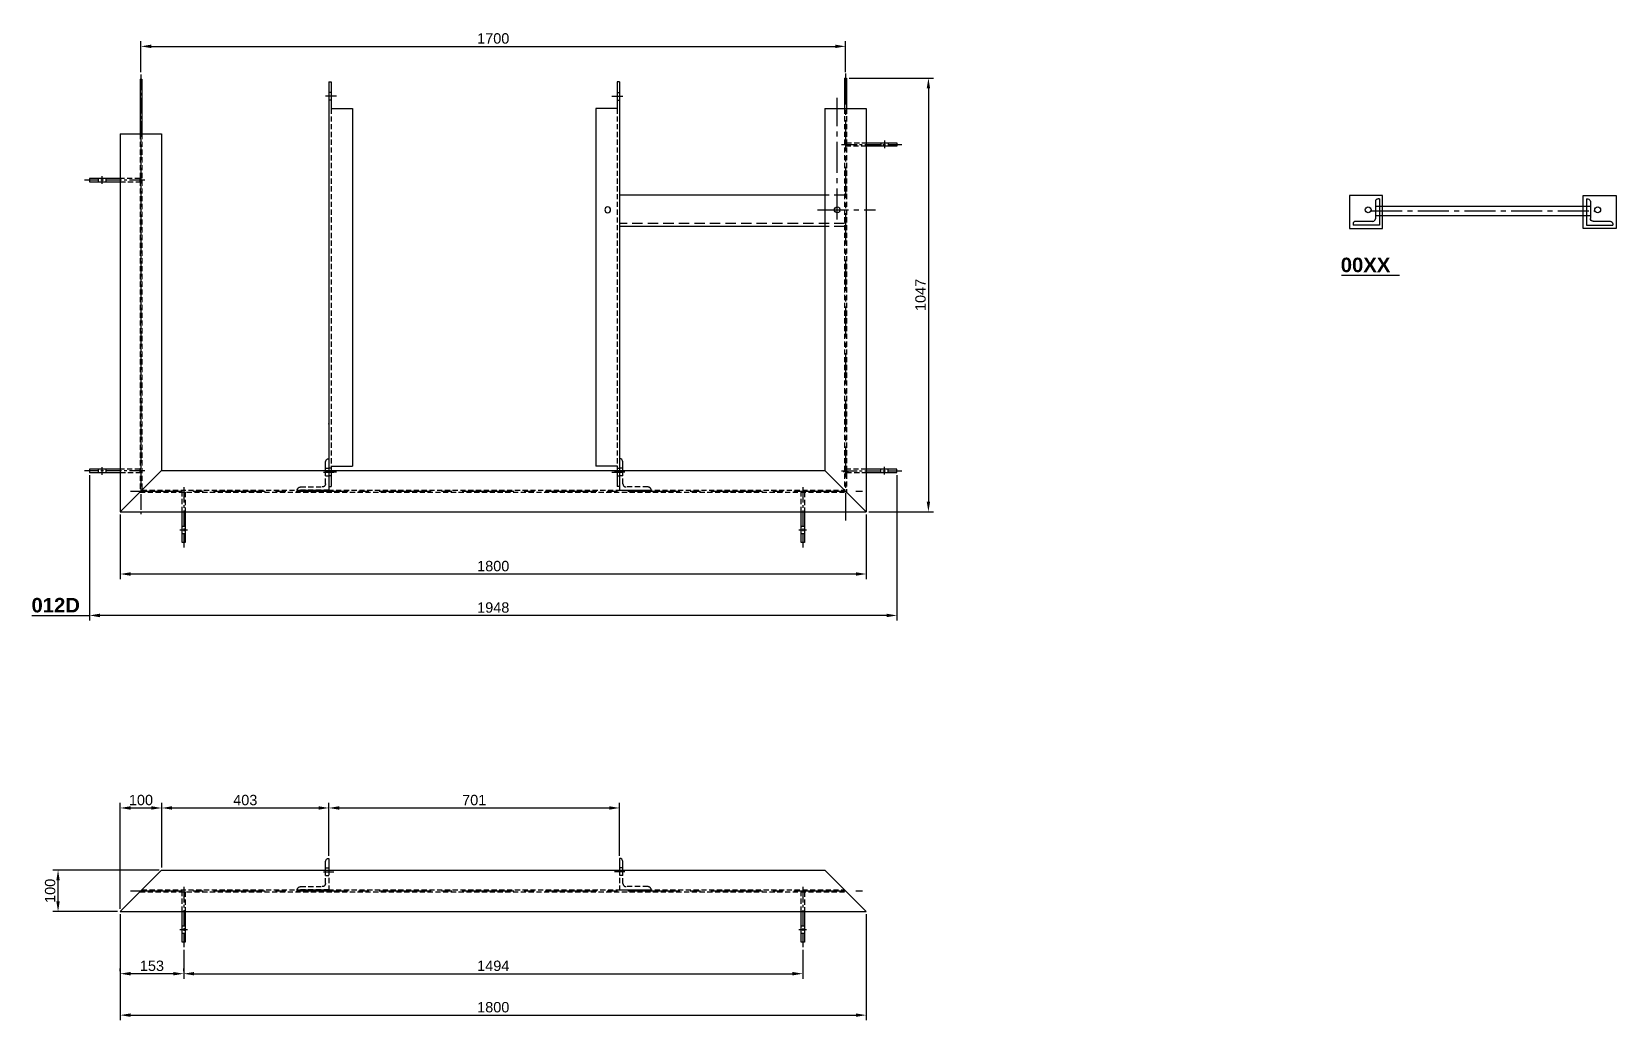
# Model space of a CAD drawing. Header units: millimetres. Extents: x -11137 to 17544, y -5373 to 15400.
# Drawn here: x 12932 to 16755, y -5262 to -2876 of the extents above; entities that cross this region are included whole.
import ezdxf
from ezdxf.enums import TextEntityAlignment as Align

# ---------------------------------------------------------------- set-up
doc = ezdxf.new("R2010")
doc.units = ezdxf.units.MM
doc.header["$LTSCALE"] = 100
doc.header["$MEASUREMENT"] = 0
for name, pattern in [('CENTER', [2, 1.25, -0.25, 0.25, -0.25]), ('CENTER2', [1.125, 0.75, -0.125, 0.125, -0.125]), ('HIDDEN', [0.375, 0.25, -0.125])]:
    doc.linetypes.add(name, pattern=pattern)
for name, color, linetype in [('2D_BEMASSUNG', 1, 'Continuous'), ('CENTRO', 1, 'CENTER'), ('CONTORNO', 3, 'Continuous'), ('EM-PJ-CENTRO', 10, 'CENTER2'), ('EM-PJ-CONTORNO', 3, 'Continuous'), ('EM-PJ-COTA', 7, 'Continuous'), ('EM-PJ-TEXTO', 7, 'Continuous'), ('EM-PJ-TRACEJADA', 1, 'HIDDEN')]:
    doc.layers.add(name, color=color, linetype=linetype)
doc.styles.add('PADRAO ANGLO', font='arial.ttf')
doc.styles.add('PADRAO ANGLO NEG', font='arialbd.ttf')
doc.dimstyles.new('COTAS-ANGLO-PADRÃO', dxfattribs={"dimscale": 10, "dimtxt": 2.5, "dimasz": 2.5, "dimexe": 1.25, "dimexo": 0.625, "dimtad": 1, "dimtxsty": 'PADRAO ANGLO', "dimcen": 2.5, "dimclrd": 256, "dimclre": 256, "dimclrt": 256, "dimadec": 0, "dimazin": 0, "dimtfac": 1, "dimtmove": 0, "dimatfit": 0, "dimfxl": 1, "dimarcsym": 0})

# ---------------------------------------------------------------- blocks, each defined once
blk = doc.blocks.new('*D79')
at = {"layer": 'Defpoints', "color": 0, "transparency": 16777216}
for p in [(14897.5, -2987.5), (14945.4, -4034.6), (15095.4, -4034.6)]:
    blk.add_point(p, dxfattribs=at)
at = {"layer": 'EM-PJ-COTA', "lineweight": -2, "transparency": 16777216}
for p, q in [((14903.8, -2987.5), (15107.9, -2987.5)), ((15095.4, -3012.5), (15095.4, -4009.6)), ((14951.6, -4034.6), (15107.9, -4034.6))]:
    blk.add_line(p, q, dxfattribs=at)
at = {"layer": 'EM-PJ-COTA', "transparency": 16777216}
for points in [[(15091.2, -3012.5), (15099.5, -3012.5), (15095.4, -2987.5)], [(15091.2, -4009.6), (15099.5, -4009.6), (15095.4, -4034.6)]]:
    blk.add_solid(points, dxfattribs=at)
at = {"layer": 'EM-PJ-COTA', "transparency": 16777216, "insert": (15076.4, -3511), "char_height": 25, "attachment_point": 5, "rotation": 90, "style": 'PADRAO ANGLO'}
blk.add_mtext('1047', dxfattribs=at)
blk = doc.blocks.new('*D80')
at = {"layer": 'Defpoints', "color": 0, "transparency": 16777216}
for p in [(13071.3, -3939.6), (15019.4, -3939.6), (13071.3, -4284.6)]:
    blk.add_point(p, dxfattribs=at)
at = {"layer": 'EM-PJ-COTA', "lineweight": -2, "transparency": 16777216}
for p, q in [((13071.3, -3945.8), (13071.3, -4297.1)), ((15019.4, -3945.8), (15019.4, -4297.1)), ((14994.4, -4284.6), (13096.3, -4284.6))]:
    blk.add_line(p, q, dxfattribs=at)
at = {"layer": 'EM-PJ-COTA', "transparency": 16777216}
for points in [[(13096.3, -4280.4), (13096.3, -4288.8), (13071.3, -4284.6)], [(14994.4, -4280.4), (14994.4, -4288.8), (15019.4, -4284.6)]]:
    blk.add_solid(points, dxfattribs=at)
at = {"layer": 'EM-PJ-COTA', "transparency": 16777216, "insert": (14045.4, -4265.6), "char_height": 25, "attachment_point": 5, "style": 'PADRAO ANGLO'}
blk.add_mtext('1948', dxfattribs=at)
blk = doc.blocks.new('*D81')
at = {"layer": 'Defpoints', "color": 0, "transparency": 16777216}
for p in [(13145.4, -4034.6), (14945.4, -4034.6), (13145.4, -4184.6)]:
    blk.add_point(p, dxfattribs=at)
at = {"layer": 'EM-PJ-COTA', "lineweight": -2, "transparency": 16777216}
for p, q in [((13145.4, -4040.8), (13145.4, -4197.1)), ((14945.4, -4040.8), (14945.4, -4197.1)), ((14920.4, -4184.6), (13170.4, -4184.6))]:
    blk.add_line(p, q, dxfattribs=at)
at = {"layer": 'EM-PJ-COTA', "transparency": 16777216}
for points in [[(13170.4, -4180.4), (13170.4, -4188.8), (13145.4, -4184.6)], [(14920.4, -4180.4), (14920.4, -4188.8), (14945.4, -4184.6)]]:
    blk.add_solid(points, dxfattribs=at)
at = {"layer": 'EM-PJ-COTA', "transparency": 16777216, "insert": (14045.4, -4165.6), "char_height": 25, "attachment_point": 5, "style": 'PADRAO ANGLO'}
blk.add_mtext('1800', dxfattribs=at)
blk = doc.blocks.new('*D82')
at = {"layer": 'Defpoints', "color": 0, "transparency": 16777216}
for p in [(14895.4, -2911.1), (13195.4, -2979.3), (14895.4, -2979.3)]:
    blk.add_point(p, dxfattribs=at)
at = {"layer": 'EM-PJ-COTA', "lineweight": -2, "transparency": 16777216}
for p, q in [((13195.4, -2973.1), (13195.4, -2898.6)), ((14895.4, -2973.1), (14895.4, -2898.6)), ((13220.4, -2911.1), (14870.4, -2911.1))]:
    blk.add_line(p, q, dxfattribs=at)
at = {"layer": 'EM-PJ-COTA', "transparency": 16777216}
for points in [[(13220.4, -2906.9), (13220.4, -2915.3), (13195.4, -2911.1)], [(14870.4, -2906.9), (14870.4, -2915.3), (14895.4, -2911.1)]]:
    blk.add_solid(points, dxfattribs=at)
at = {"layer": 'EM-PJ-COTA', "transparency": 16777216, "insert": (14045.4, -2892.1), "char_height": 25, "attachment_point": 5, "style": 'PADRAO ANGLO'}
blk.add_mtext('1700', dxfattribs=at)
blk = doc.blocks.new('base guarda w102')
at = {"layer": 'EM-PJ-CENTRO', "ltscale": 0.5}
for p, q in [((38024.8, -28253.5), (38170.7, -28253.5)), ((38128.6, -28244.5), (38128.6, -28263))]:
    blk.add_line(p, q, dxfattribs=at)
at = {"layer": 'EM-PJ-CONTORNO', "ltscale": 0.5}
for p, q in [((38084.6, -28249.5), (38158.6, -28249.5)), ((38158.6, -28249.5), (38158.6, -28257.5)), ((38158.6, -28257.5), (38084.6, -28257.5))]:
    blk.add_line(p, q, dxfattribs=at)
at = {"layer": 'EM-PJ-TRACEJADA', "ltscale": 0.5}
for p, q in [((38036.7, -28249.5), (38084.6, -28249.5)), ((38036.7, -28257.5), (38036.7, -28249.5)), ((38119.6, -28249.5), (38119.6, -28257.5)), ((38137.6, -28249.5), (38137.6, -28257.5)), ((38084.6, -28257.5), (38036.7, -28257.5))]:
    blk.add_line(p, q, dxfattribs=at)
blk = doc.blocks.new('A$C03dfd822')
at = {"layer": 'EM-PJ-CENTRO'}
blk.add_line((-44, 12.9), (-44, -11.9), dxfattribs=at)
at = {"layer": 'EM-PJ-CONTORNO', "ltscale": 0.5}
for p, q in [((-76.2, 0), (-47.9, 0)), ((-57.9, 7.9), (-68.3, 7.9)), ((-47.9, 7.9), (-57.9, 7.9))]:
    blk.add_line(p, q, dxfattribs=at)
blk.add_arc((-68.3, 0), 7.94, 90, 180, dxfattribs=at)
at = {"layer": 'EM-PJ-TRACEJADA', "ltscale": 0.5}
for p, q in [((-7.9, 68.3), (-7.9, 15.9)), ((0, 0), (0, 76.2)), ((-53, 7.9), (-53, 0)), ((-15.9, 7.9), (-47.9, 7.9)), ((-47.9, 0), (0, 0))]:
    blk.add_line(p, q, dxfattribs=at)
at = {"layer": 'EM-PJ-TRACEJADA'}
blk.add_line((-35, 7.9), (-35, 0), dxfattribs=at)
at = {"layer": 'EM-PJ-TRACEJADA', "ltscale": 0.5}
for centre, start, end in [((0, 68.3), 90, 180), ((-15.9, 15.9), 270, 0)]:
    blk.add_arc(centre, 7.94, start, end, dxfattribs=at)
blk = doc.blocks.new('A$C1361a141')
at = {"layer": 'CENTRO'}
blk.add_line((-50, -1775.1), (-50, -8.7), dxfattribs=at)
at = {"layer": 'EM-PJ-CONTORNO', "ltscale": 0.5}
for p, q in [((-100, -100), (0, 0)), ((0, -1800), (0, 0)), ((-100, -1700), (-100, -100)), ((-100, -1700), (0, -1800))]:
    blk.add_line(p, q, dxfattribs=at)
at = {"layer": 'EM-PJ-TRACEJADA', "ltscale": 0.5}
for p, q in [((-52.2, -1747.9), (-52.2, -52.2)), ((-47.9, -1752.2), (-47.9, -47.9))]:
    blk.add_line(p, q, dxfattribs=at)
at = {"layer": 'EM-PJ-CENTRO'}
for p in [(-38084.5, 28100.4), (-38084.5, 26606.6)]:
    blk.add_blockref('base guarda w102', p, dxfattribs=at)
at = {"layer": 'EM-PJ-COTA'}
blk.add_blockref('A$C03dfd822', (-52.2, -595.2), dxfattribs=at)
at = {"layer": 'EM-PJ-COTA', "xscale": -1, "rotation": 180}
blk.add_blockref('A$C03dfd822', (-52.2, -1296.6), dxfattribs=at)
blk = doc.blocks.new('*D87')
at = {"layer": 'Defpoints', "color": 0, "transparency": 16777216}
for p in [(13145.4, -4999.3), (14945.4, -4999.3), (14945.4, -5249.3)]:
    blk.add_point(p, dxfattribs=at)
at = {"layer": 'EM-PJ-COTA', "lineweight": -2, "transparency": 16777216}
for p, q in [((13145.4, -5005.5), (13145.4, -5261.8)), ((14945.4, -5005.5), (14945.4, -5261.8)), ((13170.4, -5249.3), (14920.4, -5249.3))]:
    blk.add_line(p, q, dxfattribs=at)
at = {"layer": 'EM-PJ-COTA', "transparency": 16777216}
for points in [[(13170.4, -5245.1), (13170.4, -5253.4), (13145.4, -5249.3)], [(14920.4, -5245.1), (14920.4, -5253.4), (14945.4, -5249.3)]]:
    blk.add_solid(points, dxfattribs=at)
at = {"layer": 'EM-PJ-COTA', "transparency": 16777216, "insert": (14045.4, -5230.3), "char_height": 25, "attachment_point": 5, "style": 'PADRAO ANGLO'}
blk.add_mtext('1800', dxfattribs=at)
blk = doc.blocks.new('*D88')
at = {"layer": 'Defpoints', "color": 0, "transparency": 16777216}
for p in [(13298.5, -5085.4), (13145.4, -5149.3), (13145.4, -5149.3)]:
    blk.add_point(p, dxfattribs=at)
at = {"layer": 'EM-PJ-COTA', "lineweight": -2, "transparency": 16777216}
for p, q in [((13298.5, -5091.7), (13298.5, -5161.8)), ((13145.4, -5143), (13145.4, -5136.8)), ((13273.5, -5149.3), (13170.4, -5149.3))]:
    blk.add_line(p, q, dxfattribs=at)
at = {"layer": 'EM-PJ-COTA', "transparency": 16777216}
for points in [[(13170.4, -5145.1), (13170.4, -5153.4), (13145.4, -5149.3)], [(13273.5, -5145.1), (13273.5, -5153.4), (13298.5, -5149.3)]]:
    blk.add_solid(points, dxfattribs=at)
at = {"layer": 'EM-PJ-COTA', "transparency": 16777216, "insert": (13221.9, -5130.3), "char_height": 25, "attachment_point": 5, "style": 'PADRAO ANGLO'}
blk.add_mtext('153', dxfattribs=at)
blk = doc.blocks.new('*D89')
at = {"layer": 'Defpoints', "color": 0, "transparency": 16777216}
for p in [(14792.3, -5085.4), (13298.5, -5149.3), (14792.3, -5149.3)]:
    blk.add_point(p, dxfattribs=at)
at = {"layer": 'EM-PJ-COTA', "lineweight": -2, "transparency": 16777216}
for p, q in [((14792.3, -5091.7), (14792.3, -5161.8)), ((13298.5, -5143), (13298.5, -5136.8)), ((13323.5, -5149.3), (14767.3, -5149.3))]:
    blk.add_line(p, q, dxfattribs=at)
at = {"layer": 'EM-PJ-COTA', "transparency": 16777216}
for points in [[(13323.5, -5145.1), (13323.5, -5153.4), (13298.5, -5149.3)], [(14767.3, -5145.1), (14767.3, -5153.4), (14792.3, -5149.3)]]:
    blk.add_solid(points, dxfattribs=at)
at = {"layer": 'EM-PJ-COTA', "transparency": 16777216, "insert": (14045.4, -5130.3), "char_height": 25, "attachment_point": 5, "style": 'PADRAO ANGLO'}
blk.add_mtext('1494', dxfattribs=at)
blk = doc.blocks.new('*D90')
at = {"layer": 'Defpoints', "color": 0, "transparency": 16777216}
for p in [(12995.4, -4899.3), (13245.4, -4899.3), (13145.4, -4999.3)]:
    blk.add_point(p, dxfattribs=at)
at = {"layer": 'EM-PJ-COTA', "lineweight": -2, "transparency": 16777216}
for p, q in [((13239.1, -4899.3), (12982.9, -4899.3)), ((12995.4, -4974.3), (12995.4, -4924.3)), ((13139.1, -4999.3), (12982.9, -4999.3))]:
    blk.add_line(p, q, dxfattribs=at)
at = {"layer": 'EM-PJ-COTA', "transparency": 16777216}
for points in [[(12991.2, -4924.3), (12999.5, -4924.3), (12995.4, -4899.3)], [(12991.2, -4974.3), (12999.5, -4974.3), (12995.4, -4999.3)]]:
    blk.add_solid(points, dxfattribs=at)
at = {"layer": 'EM-PJ-COTA', "transparency": 16777216, "insert": (12976.4, -4949.3), "char_height": 25, "attachment_point": 5, "rotation": 90, "style": 'PADRAO ANGLO'}
blk.add_mtext('100', dxfattribs=at)
blk = doc.blocks.new('*D91')
at = {"layer": 'Defpoints', "color": 0, "transparency": 16777216}
for p in [(13245.4, -4749.3), (13245.4, -4899.3), (13145.4, -4999.3)]:
    blk.add_point(p, dxfattribs=at)
at = {"layer": 'EM-PJ-COTA', "lineweight": -2, "transparency": 16777216}
for p, q in [((13145.4, -4993), (13145.4, -4736.8)), ((13245.4, -4893), (13245.4, -4736.8)), ((13170.4, -4749.3), (13220.4, -4749.3))]:
    blk.add_line(p, q, dxfattribs=at)
at = {"layer": 'EM-PJ-COTA', "transparency": 16777216}
for points in [[(13170.4, -4745.1), (13170.4, -4753.4), (13145.4, -4749.3)], [(13220.4, -4745.1), (13220.4, -4753.4), (13245.4, -4749.3)]]:
    blk.add_solid(points, dxfattribs=at)
at = {"layer": 'EM-PJ-COTA', "transparency": 16777216, "insert": (13195.4, -4730.3), "char_height": 25, "attachment_point": 5, "style": 'PADRAO ANGLO'}
blk.add_mtext('100', dxfattribs=at)
blk = doc.blocks.new('*D92')
at = {"layer": 'Defpoints', "color": 0, "transparency": 16777216}
for p in [(13245.4, -4749.3), (13648.8, -4749.3), (13648.8, -4870.9)]:
    blk.add_point(p, dxfattribs=at)
at = {"layer": 'EM-PJ-COTA', "lineweight": -2, "transparency": 16777216}
for p, q in [((13245.4, -4743), (13245.4, -4736.8)), ((13648.8, -4864.7), (13648.8, -4736.8)), ((13270.4, -4749.3), (13623.8, -4749.3))]:
    blk.add_line(p, q, dxfattribs=at)
at = {"layer": 'EM-PJ-COTA', "transparency": 16777216}
for points in [[(13270.4, -4745.1), (13270.4, -4753.4), (13245.4, -4749.3)], [(13623.8, -4745.1), (13623.8, -4753.4), (13648.8, -4749.3)]]:
    blk.add_solid(points, dxfattribs=at)
at = {"layer": 'EM-PJ-COTA', "transparency": 16777216, "insert": (13447.1, -4730.3), "char_height": 25, "attachment_point": 5, "style": 'PADRAO ANGLO'}
blk.add_mtext('403', dxfattribs=at)
blk = doc.blocks.new('*D93')
at = {"layer": 'Defpoints', "color": 0, "transparency": 16777216}
for p in [(13648.8, -4749.3), (14350.2, -4749.3), (14350.2, -4870.9)]:
    blk.add_point(p, dxfattribs=at)
at = {"layer": 'EM-PJ-COTA', "lineweight": -2, "transparency": 16777216}
for p, q in [((13648.8, -4743), (13648.8, -4736.8)), ((14350.2, -4864.7), (14350.2, -4736.8)), ((13673.8, -4749.3), (14325.2, -4749.3))]:
    blk.add_line(p, q, dxfattribs=at)
at = {"layer": 'EM-PJ-COTA', "transparency": 16777216}
for points in [[(13673.8, -4745.1), (13673.8, -4753.4), (13648.8, -4749.3)], [(14325.2, -4745.1), (14325.2, -4753.4), (14350.2, -4749.3)]]:
    blk.add_solid(points, dxfattribs=at)
at = {"layer": 'EM-PJ-COTA', "transparency": 16777216, "insert": (13999.5, -4730.3), "char_height": 25, "attachment_point": 5, "style": 'PADRAO ANGLO'}
blk.add_mtext('701', dxfattribs=at)
blk = doc.blocks.new('A$C5f57d093')
at = {"layer": 'EM-PJ-CONTORNO'}
for p, q in [((-9.5, 15.9), (-9.5, 57.1)), ((-3.2, 63.5), (0, 63.5)), ((0, 0), (0, 63.5)), ((-63.5, 0), (-63.5, 3.2)), ((-63.5, 0), (0, 0)), ((-57.1, 9.5), (-15.9, 9.5))]:
    blk.add_line(p, q, dxfattribs=at)
at = {"layer": 'EM-PJ-CONTORNO', "extrusion": (0, 0, -1)}
for centre, start_param, end_param in [((-3.2, 57.1), 5.497787, 7.068583), ((-57.1, 3.2), 5.497787, 7.068583), ((-15.9, 15.9), 2.356194, 3.926991)]:
    blk.add_ellipse(centre, major_axis=(-4.49, 4.49), ratio=1, start_param=start_param, end_param=end_param, dxfattribs=at)
blk = doc.blocks.new('A$C0e09ffb4')
at = {"layer": 'EM-PJ-CENTRO'}
blk.add_line((62.1, -47, 838188.4), (601.1, -47, 838188.4), dxfattribs=at)
at = {"layer": 'EM-PJ-CONTORNO'}
for p, q in [((81.8, -35.5, 838188.4), (581.5, -35.5, 838188.4)), ((81.8, -58.5, 838188.4), (581.5, -58.5, 838188.4))]:
    blk.add_line(p, q, dxfattribs=at)
at = {"layer": 'EM-PJ-TRACEJADA'}
for p, q in [((72.2, -35.5, 838188.4), (81.8, -35.5, 838188.4)), ((581.5, -35.5, 838188.4), (591, -35.5, 838188.4)), ((72.2, -58.5, 838188.4), (81.8, -58.5, 838188.4)), ((581.5, -58.5, 838188.4), (591, -58.5, 838188.4))]:
    blk.add_line(p, q, dxfattribs=at)
at = {"layer": 'CONTORNO', "xscale": -0.999999999999998, "rotation": 90}
blk.add_blockref('A$C5f57d093', (81.8, -82, 838188.4), dxfattribs=at)
at = {"layer": 'CONTORNO', "rotation": 270}
blk.add_blockref('A$C5f57d093', (581.5, -81.8, 1676376.9), dxfattribs=at)
blk = doc.blocks.new('2345')
at = {"rotation": 90}
blk.add_blockref('A$C0e09ffb4', (-85.3, -339.1, -838188.4), dxfattribs=at)
blk = doc.blocks.new('A$C5b3d403b')
at = {"layer": 'EM-PJ-CONTORNO'}
for p, q in [((-72, -8), (-72, 72)), ((-72, 72), (8, 72)), ((8, 72), (8, -8)), ((8, -8), (-72, -8))]:
    blk.add_line(p, q, dxfattribs=at)
blk = doc.blocks.new('A$C2d8923df')
at = {"layer": 'CONTORNO'}
for centre in [(244.6, -62.1), (244.6, -615.9)]:
    blk.add_circle(centre, 7, dxfattribs=at)
at = {"layer": 'EM-PJ-CONTORNO'}
blk.add_blockref('A$C5b3d403b', (281.6, -89.1), dxfattribs=at)
at = {"layer": 'EM-PJ-CONTORNO', "xscale": -1, "rotation": 180}
blk.add_blockref('A$C5b3d403b', (281.6, -588.9), dxfattribs=at)
at = {"layer": 'EM-PJ-COTA'}
blk.add_blockref('2345', (285.2, -331.5), dxfattribs=at)
blk = doc.blocks.new('A$C73a3abda')
at = {"layer": 'EM-PJ-CONTORNO'}
for p, q in [((-35.65, 523.7), (-35.65, 28.57)), ((40.55, 523.7), (40.55, 28.57))]:
    blk.add_line(p, q, dxfattribs=at)
at = {"layer": 'EM-PJ-TRACEJADA'}
for p, q in [((-35.65, 571.6), (-35.65, 523.7)), ((32.61, 571.6), (32.61, 28.57)), ((40.55, 571.6), (40.55, 523.7))]:
    blk.add_line(p, q, dxfattribs=at)
blk = doc.blocks.new('A$C54e7a965')
at = {"layer": 'CENTRO'}
blk.add_line((988.1, -1725.1), (988.1, 41.3), dxfattribs=at)
at = {"layer": 'EM-PJ-CENTRO'}
for p, q in [((309.2, -67.5), (309.2, 72)), ((-20, 0), (1059.1, 0)), ((332.4, -20), (38.8, -20))]:
    blk.add_line(p, q, dxfattribs=at)
at = {"layer": 'EM-PJ-CENTRO', "ltscale": 0.5}
blk.add_line((-17.1, -1700), (1043.9, -1700), dxfattribs=at)
at = {"layer": 'EM-PJ-CONTORNO', "ltscale": 0.5}
for p, q in [((64.6, 50), (1038.1, 50)), ((64.6, -50), (64.6, 50)), ((938.1, -50), (1038.1, 50)), ((1038.1, -1750), (1038.1, 50)), ((-9, 2.1), (64.6, 2.1)), ((-9, -2.2), (-9, 2.1)), ((6, -2.2), (6, 2.1)), ((-9, -2.2), (64.6, -2.2)), ((64.6, -50), (938.1, -50)), ((938.1, -1650), (938.1, -50)), ((126.1, -1650), (938.1, -1650)), ((126.1, -1750), (126.1, -1650)), ((938.1, -1650), (1038.1, -1750)), ((-6.6, -1697.9), (126.1, -1697.9)), ((-6.6, -1702.2), (-6.6, -1697.9)), ((-6.6, -1702.2), (126.1, -1702.2)), ((8.4, -1702.2), (8.4, -1697.9)), ((126.1, -1750), (1038.1, -1750))]:
    blk.add_line(p, q, dxfattribs=at)
at = {"layer": 'EM-PJ-CONTORNO'}
blk.add_circle((309.2, -20), 7, dxfattribs=at)
at = {"layer": 'EM-PJ-TRACEJADA', "ltscale": 0.5}
for p, q in [((64.6, 2.1), (990.3, 2.1)), ((990.3, -1702.2), (990.3, 2.1)), ((64.6, -2.2), (986, -2.2)), ((986, -1697.9), (986, -2.2)), ((126.1, -1697.9), (986, -1697.9)), ((126.1, -1702.2), (990.3, -1702.2))]:
    blk.add_line(p, q, dxfattribs=at)
at = {"layer": 'EM-PJ-TRACEJADA'}
blk.add_line((941, -5.8), (941, 6.9), dxfattribs=at)
at = {"layer": 'EM-PJ-CENTRO', "rotation": 90}
blk.add_blockref('base guarda w102', (-28102.4, -38034.5), dxfattribs=at)
at = {"layer": 'EM-PJ-CENTRO'}
for p, xscale, rotation in [((29192.6, -38034.5), -1, 270), ((-28016.2, 36334.5), -1.000000000000001, 90), ((-27314.4, 36334.5), -1.000000000000001, 90)]:
    blk.add_blockref('base guarda w102', p, dxfattribs=dict(at, xscale=xscale, rotation=rotation))
for p in [(-37046.4, 28150.4), (-37046.4, 26656.6)]:
    blk.add_blockref('base guarda w102', p, dxfattribs=at)
at = {"layer": 'EM-PJ-COTA'}
blk.add_blockref('A$C03dfd822', (986, -545.2), dxfattribs=at)
at = {"layer": 'EM-PJ-COTA', "xscale": -1, "rotation": 180}
blk.add_blockref('A$C03dfd822', (986, -1246.6), dxfattribs=at)
blk = doc.blocks.new('A$Ce66cfb4b')
at = {"layer": '2D_BEMASSUNG'}
blk.add_point((-116.7, 0), dxfattribs=at)
at = {"layer": 'EM-PJ-CENTRO'}
for p, q in [((-906.8, 18.5), (-906.8, -7.8)), ((0, 18.5), (0, -6.3))]:
    blk.add_line(p, q, dxfattribs=at)
at = {"layer": 'EM-PJ-CONTORNO', "ltscale": 0.5}
for p, q in [((-877.2, 57.4), (-13.9, 57.4)), ((-877.2, 5.6), (-877.2, 57.4)), ((-13.9, 5.6), (-13.9, 57.4)), ((-941.8, 5.6), (-877.2, 5.6)), ((-941.8, 0), (-941.8, 5.6)), ((-887.2, 0), (-3.9, 0)), ((-13.9, 5.6), (-3.9, 5.6)), ((-3.9, 5.6), (35, 5.6)), ((-3.9, 0), (35, 0)), ((35, 0), (35, 5.6)), ((-941.8, 0), (-887.2, 0))]:
    blk.add_line(p, q, dxfattribs=at)
at = {"layer": 'EM-PJ-CONTORNO'}
blk.add_circle((-632.8, 28.6), 7, dxfattribs=at)
at = {"layer": 'EM-PJ-TRACEJADA', "ltscale": 0.5}
for p, q in [((-915.8, 5.6), (-915.8, 0)), ((-897.8, 5.6), (-897.8, 0)), ((-877.2, 5.6), (-13.9, 5.6)), ((-9, 5.6), (-9, 0)), ((9, 5.6), (9, 0))]:
    blk.add_line(p, q, dxfattribs=at)
blk = doc.blocks.new('A$Ccd78ce43')
at = {"layer": '2D_BEMASSUNG'}
blk.add_point((-150.7, 0), dxfattribs=at)
at = {"layer": 'EM-PJ-CENTRO'}
for p, q in [((-940.8, 18.5), (-940.8, -7.8)), ((-34, 18.5), (-34, -6.3))]:
    blk.add_line(p, q, dxfattribs=at)
at = {"layer": 'EM-PJ-CONTORNO', "ltscale": 0.5}
for p, q in [((-911.2, 57.4), (-47.9, 57.4)), ((-911.2, 5.6), (-911.2, 57.4)), ((-47.9, 5.6), (-47.9, 57.4)), ((-975.8, 5.6), (-911.2, 5.6)), ((-975.8, 0), (-975.8, 5.6)), ((-921.2, 0), (-37.9, 0)), ((-47.9, 5.6), (-37.9, 5.6)), ((-37.9, 5.6), (1, 5.6)), ((-37.9, 0), (1, 0)), ((1, 0), (1, 5.6)), ((-975.8, 0), (-921.2, 0))]:
    blk.add_line(p, q, dxfattribs=at)
at = {"layer": 'EM-PJ-TRACEJADA', "ltscale": 0.5}
for p, q in [((-949.8, 5.6), (-949.8, 0)), ((-931.8, 5.6), (-931.8, 0)), ((-911.2, 5.6), (-47.9, 5.6)), ((-43, 5.6), (-43, 0)), ((-25, 5.6), (-25, 0))]:
    blk.add_line(p, q, dxfattribs=at)

msp = doc.modelspace()

# ---------------------------------------------------------------- linework, layer by layer
at = {"layer": 'EM-PJ-CONTORNO'}
for p, q in [((16092.092, -3463.454), (16231.634, -3463.454)), ((12931.784, -4284.597), (13071.326, -4284.597))]:
    msp.add_line(p, q, dxfattribs=at)

# ---------------------------------------------------------------- block references
at = {"layer": 'EM-PJ-CONTORNO', "rotation": 270}
for name, p in [('A$C54e7a965', (14895.376, -2996.497)), ('A$Ccd78ce43', (13648.786, -3972.447)), ('A$C73a3abda', (14321.626, -3305.697)), ('A$C2d8923df', (16772.215, -3061.097))]:
    msp.add_blockref(name, p, dxfattribs=at)
at = {"layer": 'EM-PJ-CONTORNO', "xscale": -1, "rotation": 90}
msp.add_blockref('A$Ce66cfb4b', (14350.196, -3938.485), dxfattribs=at)
at = {"layer": 'EM-PJ-COTA', "rotation": 270}
msp.add_blockref('A$C1361a141', (14945.376, -4999.283), dxfattribs=at)

# ---------------------------------------------------------------- texts
at = {"layer": 'EM-PJ-TEXTO', "style": 'PADRAO ANGLO NEG'}
for s, p in [('00XX', (16150.055, -3438.61)), ('012D', (12989.746, -4259.754))]:
    msp.add_text(s, height=35, dxfattribs=at).set_placement(p, align=Align.MIDDLE_CENTER)

# ---------------------------------------------------------------- dimensions: what is measured, and where the dimension line sits
at = {"layer": 'EM-PJ-COTA'}
for base, p1, p2, picture, middle in [((14895.376, -2911.097), (13195.376, -2979.347), (14895.376, -2979.347), '*D82', (14045.376, -2892.082)), ((13071.326, -4284.597), (15019.426, -3939.597), (13071.326, -3939.597), '*D80', (14045.376, -4265.582)), ((13145.376, -4184.597), (14945.376, -4034.597), (13145.376, -4034.597), '*D81', (14045.376, -4165.582)), ((13245.376, -4749.283), (13145.376, -4999.283), (13245.376, -4899.283), '*D91', (13195.376, -4730.269)), ((13648.786, -4749.283), (13245.376, -4749.283), (13648.786, -4870.933), '*D92', (13447.081, -4730.26)), ((14350.196, -4749.283), (13648.786, -4749.283), (14350.196, -4870.933), '*D93', (13999.491, -4730.269)), ((14945.376, -5249.283), (13145.376, -4999.283), (14945.376, -4999.283), '*D87', (14045.376, -5230.269)), ((13145.376, -5149.283), (13298.476, -5085.427), (13145.376, -5149.283), '*D88', (13221.926, -5130.26)), ((14792.276, -5149.283), (13298.476, -5149.283), (14792.276, -5085.427), '*D89', (14045.376, -5130.269))]:
    dim = msp.add_linear_dim(base=base, p1=p1, p2=p2, dimstyle='COTAS-ANGLO-PADRÃO', override={"dimdec": 0}, dxfattribs=at)
    dim.commit()
    dim.dimension.update_dxf_attribs({"geometry": picture, "text_midpoint": middle})
dim = msp.add_linear_dim(base=(15095.376, -4034.597), p1=(14897.526, -2987.497), p2=(14945.376, -4034.597), angle=270, dimstyle='COTAS-ANGLO-PADRÃO', override={"dimdec": 0}, dxfattribs=at)
dim.commit()
dim.dimension.update_dxf_attribs({"geometry": '*D79', "text_midpoint": (15076.361, -3511.047)})
dim = msp.add_linear_dim(base=(12995.376, -4899.283), p1=(13145.376, -4999.283), p2=(13245.376, -4899.283), angle=90, dimstyle='COTAS-ANGLO-PADRÃO', dxfattribs=at)
dim.commit()
dim.dimension.update_dxf_attribs({"geometry": '*D90', "text_midpoint": (12976.361, -4949.283)})

doc.saveas('drawing.dxf')
